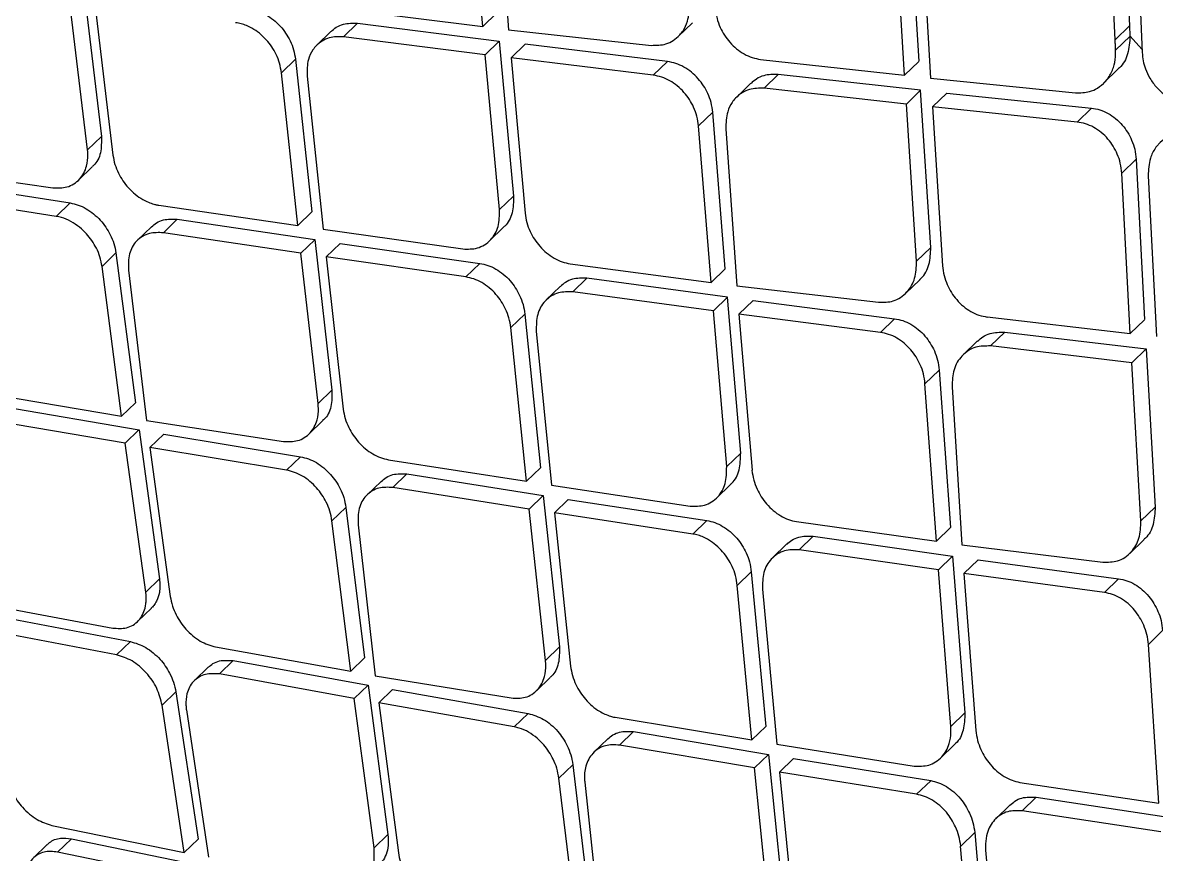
# Model space of a CAD drawing. Extents: x 400 to 501, y 484 to 634.
# Drawn here: x 490.131 to 491.311, y 583.627 to 584.493 of the extents above; entities that cross this region are included whole.
import ezdxf

# ---------------------------------------------------------------- set-up
doc = ezdxf.new("R2010")
doc.units = 0
doc.header["$MEASUREMENT"] = 0
doc.layers.add('DIM', color=3, linetype='Continuous')
doc.layers.add('GEOMETRY', color=3, linetype='Continuous', lineweight=25)

# ---------------------------------------------------------------- blocks, each defined once
blk = doc.blocks.new('2026 GRANDEE')
at = {"layer": 'GEOMETRY', "ltscale": 16}
for p, q in [((40.1848, -12.3513), (40.1707, -12.1894)), ((40.1992, -12.1922), (40.2117, -12.3546)), ((40.8509, -12.1931), (40.8581, -12.3504)), ((40.8431, -12.365), (40.8358, -12.2077)), ((40.8637, -12.21), (40.8713, -12.3783)), ((40.6286, -12.2217), (40.6387, -12.3874)), ((40.6239, -12.4019), (40.6138, -12.2361)), ((40.6413, -12.2388), (40.6511, -12.4048)), ((39.7692, -12.3098), (39.7879, -12.4655)), ((39.7734, -12.4796), (39.7547, -12.3239)), ((39.7812, -12.3275), (39.7999, -12.485)), ((40.0371, -12.3328), (40.1848, -12.3513)), ((40.1848, -12.3513), (40.1995, -12.3371)), ((40.04, -12.3619), (40.0546, -12.3477)), ((40.0546, -12.3477), (40.2021, -12.3664)), ((40.2117, -12.3546), (40.3604, -12.3708)), ((40.3884, -12.3615), (40.4032, -12.3472)), ((40.8431, -12.365), (40.8581, -12.3505)), ((40.8581, -12.3504), (40.8586, -12.3609)), ((40.0268, -12.3563), (40.0122, -12.3705)), ((40.1874, -12.3806), (40.04, -12.3619)), ((40.1874, -12.3806), (40.2021, -12.3664)), ((40.2021, -12.3664), (40.2169, -12.5276)), ((40.8587, -12.3611), (40.8437, -12.3757)), ((40.8711, -12.3748), (40.8588, -12.3612)), ((40.2289, -12.3697), (40.2143, -12.3839)), ((40.3772, -12.3876), (40.2289, -12.3697)), ((39.9753, -12.3994), (39.9898, -12.3853)), ((39.9899, -12.3852), (40.0069, -12.5442)), ((40.2023, -12.5417), (40.1874, -12.3806)), ((40.3624, -12.4019), (40.2143, -12.3839)), ((40.2143, -12.3839), (40.2289, -12.5453)), ((40.3624, -12.4019), (40.3771, -12.3876)), ((40.4741, -12.3854), (40.6239, -12.4019)), ((40.6239, -12.4019), (40.6387, -12.3875)), ((39.9924, -12.5583), (39.9753, -12.3994)), ((40.0019, -12.4029), (40.0187, -12.5621)), ((40.4777, -12.4154), (40.4925, -12.401)), ((40.6406, -12.4175), (40.4925, -12.401)), ((40.8312, -12.4102), (40.8461, -12.3957)), ((40.464, -12.4103), (40.4492, -12.4246)), ((40.6511, -12.4048), (40.8019, -12.4202)), ((40.6258, -12.4319), (40.4777, -12.4154)), ((40.6406, -12.4175), (40.6258, -12.4319)), ((40.6512, -12.5811), (40.6406, -12.4175)), ((40.653, -12.4348), (40.6679, -12.4204)), ((40.6679, -12.4204), (40.8184, -12.4361)), ((40.6365, -12.5954), (40.6258, -12.4319)), ((40.653, -12.4348), (40.6635, -12.6002)), ((40.8035, -12.4506), (40.653, -12.4348)), ((40.8035, -12.4506), (40.8184, -12.4361)), ((40.4095, -12.4547), (40.4242, -12.4404)), ((40.4372, -12.6034), (40.4242, -12.4404)), ((40.4225, -12.6176), (40.4095, -12.4547)), ((40.4378, -12.4576), (40.4492, -12.6211)), ((39.7734, -12.4796), (39.7879, -12.4655)), ((39.764, -12.5112), (39.7784, -12.4972)), ((40.8501, -12.5038), (40.865, -12.4893)), ((40.865, -12.4893), (40.8738, -12.6563)), ((39.5933, -12.4983), (39.7374, -12.519)), ((40.8589, -12.6708), (40.8501, -12.5038)), ((40.8775, -12.5066), (40.8861, -12.6738)), ((39.6116, -12.5124), (39.7553, -12.5348)), ((39.7408, -12.5488), (39.5972, -12.5264)), ((40.2023, -12.5417), (40.2169, -12.5276)), ((39.7408, -12.5488), (39.7552, -12.5348)), ((39.8476, -12.5371), (39.9924, -12.5583)), ((39.9924, -12.5583), (40.0069, -12.5442)), ((39.8524, -12.5658), (39.8669, -12.5518)), ((39.8669, -12.5518), (40.0101, -12.573)), ((39.8399, -12.5596), (39.8254, -12.5736)), ((39.9956, -12.5871), (39.8524, -12.5658)), ((40.0187, -12.5621), (40.1642, -12.5827)), ((40.1918, -12.5743), (40.2064, -12.5602)), ((40.0101, -12.5731), (39.9956, -12.5871)), ((40.0101, -12.573), (40.0279, -12.7297)), ((40.0364, -12.5769), (40.0219, -12.591)), ((40.0364, -12.5769), (40.1817, -12.5977)), ((39.7886, -12.6009), (39.803, -12.5869)), ((39.803, -12.5869), (39.8233, -12.7428)), ((40.0134, -12.7437), (39.9956, -12.5871)), ((40.1671, -12.6118), (40.0219, -12.591)), ((40.0219, -12.591), (40.0396, -12.7493)), ((40.6365, -12.5954), (40.6512, -12.5811)), ((39.8089, -12.7568), (39.7886, -12.6009)), ((40.1671, -12.6118), (40.1817, -12.5977)), ((40.2759, -12.5981), (40.4225, -12.6176)), ((40.4225, -12.6176), (40.4372, -12.6034)), ((39.816, -12.6047), (39.8347, -12.7611)), ((40.2786, -12.6274), (40.2932, -12.6132)), ((40.4396, -12.6329), (40.2932, -12.6132)), ((40.6249, -12.6291), (40.6397, -12.6147)), ((40.2656, -12.6217), (40.2509, -12.6358)), ((40.4492, -12.6211), (40.5969, -12.6382)), ((40.4249, -12.6471), (40.2786, -12.6274)), ((40.4249, -12.6471), (40.4396, -12.6329)), ((40.4534, -12.7951), (40.4396, -12.6329)), ((40.4516, -12.6507), (40.4663, -12.6364)), ((40.4663, -12.6364), (40.6135, -12.6553)), ((40.2142, -12.6646), (40.2287, -12.6505)), ((40.2287, -12.6505), (40.2448, -12.8104)), ((40.4388, -12.8093), (40.4249, -12.6471)), ((40.4516, -12.6507), (40.4652, -12.8131)), ((40.5988, -12.6696), (40.4516, -12.6507)), ((40.5988, -12.6696), (40.6135, -12.6553)), ((40.71, -12.6535), (40.8589, -12.6708)), ((40.8589, -12.6708), (40.8738, -12.6564)), ((40.2303, -12.8245), (40.2141, -12.6646)), ((40.2405, -12.6684), (40.2564, -12.8285)), ((40.7134, -12.6837), (40.7282, -12.6694)), ((40.7282, -12.6694), (40.8755, -12.6866)), ((40.6997, -12.6786), (40.6849, -12.6929)), ((40.8606, -12.7011), (40.7134, -12.6837)), ((40.8606, -12.7011), (40.8754, -12.6867)), ((40.8755, -12.6866), (40.8848, -12.8514)), ((40.6452, -12.723), (40.66, -12.7087)), ((40.66, -12.7087), (40.6718, -12.8727)), ((40.87, -12.8658), (40.8606, -12.7011)), ((39.6669, -12.7328), (39.8089, -12.7568)), ((40.0134, -12.7437), (40.0279, -12.7297)), ((40.6571, -12.887), (40.6452, -12.723)), ((40.6734, -12.7261), (40.6836, -12.8907)), ((39.8089, -12.7568), (39.8233, -12.7428)), ((39.6853, -12.7468), (39.8271, -12.771)), ((39.8126, -12.785), (39.671, -12.7608)), ((39.8347, -12.7611), (39.9775, -12.7831)), ((40.0039, -12.7754), (40.0184, -12.7614)), ((39.8127, -12.785), (39.827, -12.7711)), ((39.8271, -12.771), (39.8484, -12.9259)), ((39.8529, -12.7754), (39.8384, -12.7894)), ((39.8529, -12.7754), (39.9952, -12.799)), ((39.834, -12.9399), (39.8126, -12.785)), ((39.9807, -12.813), (39.8384, -12.7894)), ((39.8384, -12.7894), (39.8595, -12.9445)), ((39.9807, -12.813), (39.9952, -12.799)), ((40.0867, -12.8021), (40.2303, -12.8245)), ((40.4388, -12.8093), (40.4534, -12.7951)), ((40.2303, -12.8245), (40.2448, -12.8104)), ((40.079, -12.8246), (40.0646, -12.8386)), ((40.0914, -12.831), (40.1059, -12.8169)), ((40.1059, -12.8169), (40.2478, -12.8394)), ((40.4282, -12.842), (40.4428, -12.8278)), ((40.2333, -12.8535), (40.0914, -12.831)), ((40.2478, -12.8394), (40.2333, -12.8535)), ((40.2478, -12.8394), (40.2647, -12.9969)), ((40.2564, -12.8285), (40.4007, -12.8503)), ((40.2594, -12.8575), (40.2739, -12.8434)), ((40.2739, -12.8434), (40.418, -12.8654)), ((40.87, -12.8658), (40.8848, -12.8514)), ((40.0279, -12.8657), (40.0424, -12.8517)), ((40.0424, -12.8517), (40.0618, -13.0084)), ((40.2502, -13.0109), (40.2333, -12.8535)), ((40.2594, -12.8575), (40.2762, -13.0168)), ((40.4034, -12.8795), (40.2594, -12.8575)), ((40.0474, -13.0223), (40.0279, -12.8657)), ((40.0551, -12.8698), (40.073, -13.0269)), ((40.4034, -12.8795), (40.418, -12.8654)), ((40.5116, -12.8665), (40.6571, -12.887)), ((40.6571, -12.887), (40.6718, -12.8727)), ((40.5141, -12.8959), (40.5287, -12.8817)), ((40.5287, -12.8817), (40.674, -12.9025)), ((40.8583, -12.8996), (40.8731, -12.8853)), ((40.5012, -12.89), (40.4865, -12.9042)), ((40.6593, -12.9167), (40.5141, -12.8959)), ((40.6836, -12.8907), (40.8304, -12.9087)), ((40.6593, -12.9167), (40.674, -12.9025)), ((40.674, -12.9025), (40.6867, -13.0657)), ((40.7005, -12.9062), (40.6858, -12.9204)), ((40.7005, -12.9062), (40.8468, -12.926)), ((40.4498, -12.9329), (40.4644, -12.9188)), ((40.4644, -12.9188), (40.4796, -13.0796)), ((40.6721, -13.0799), (40.6593, -12.9167)), ((40.832, -12.9403), (40.6858, -12.9204)), ((40.6858, -12.9204), (40.6982, -13.0839)), ((39.834, -12.9399), (39.8484, -12.9259)), ((40.465, -13.0938), (40.4498, -12.9329)), ((40.832, -12.9403), (40.8468, -12.926)), ((40.476, -12.9369), (40.4909, -13.098)), ((39.6598, -12.9512), (39.7996, -12.9773)), ((39.8255, -12.9705), (39.8399, -12.9566)), ((39.6785, -12.9649), (39.818, -12.9913)), ((39.8037, -13.0052), (39.6642, -12.9788)), ((40.8778, -12.9943), (40.8926, -12.9799)), ((39.8037, -13.0052), (39.818, -12.9913)), ((39.9068, -12.997), (40.0474, -13.0223)), ((40.2502, -13.0109), (40.2647, -12.9969)), ((40.8885, -13.1594), (40.8778, -12.9943)), ((39.9107, -13.0251), (39.9251, -13.0112)), ((39.9251, -13.0112), (40.0655, -13.0367)), ((40.0474, -13.0223), (40.0618, -13.0084)), ((39.8991, -13.018), (39.8847, -13.0319)), ((40.0511, -13.0507), (39.9107, -13.0251)), ((40.073, -13.0269), (40.2145, -13.0501)), ((40.0511, -13.0507), (40.0655, -13.0367)), ((40.0655, -13.0367), (40.0861, -13.1923)), ((40.2407, -13.0426), (40.2552, -13.0286)), ((39.851, -13.0577), (39.8654, -13.0438)), ((39.8654, -13.0438), (39.8885, -13.197)), ((40.0717, -13.2062), (40.0511, -13.0507)), ((40.0766, -13.0553), (40.091, -13.0413)), ((40.091, -13.0413), (40.232, -13.0662)), ((39.8741, -13.2109), (39.851, -13.0577)), ((39.8763, -13.0625), (39.8992, -13.2159)), ((40.0766, -13.0553), (40.097, -13.2111)), ((40.2176, -13.0802), (40.0766, -13.0553)), ((40.2176, -13.0802), (40.232, -13.0662)), ((40.3227, -13.0701), (40.465, -13.0938)), ((40.6867, -13.0657), (40.6721, -13.0799)), ((40.3272, -13.0992), (40.3417, -13.0851)), ((40.3417, -13.0851), (40.4824, -13.1088)), ((40.465, -13.0938), (40.4796, -13.0796)), ((40.3151, -13.0926), (40.3006, -13.1066)), ((40.4679, -13.1229), (40.3272, -13.0992)), ((40.4909, -13.098), (40.634, -13.1209)), ((40.6614, -13.1128), (40.676, -13.0986)), ((40.4679, -13.1229), (40.4824, -13.1088)), ((40.4824, -13.1088), (40.4984, -13.2671)), ((40.2786, -13.1195), (40.2641, -13.1335)), ((40.2786, -13.1195), (40.2973, -13.2769)), ((40.4839, -13.2812), (40.4679, -13.1229)), ((40.5083, -13.113), (40.4937, -13.1272)), ((40.5083, -13.113), (40.6512, -13.1361)), ((40.2829, -13.2909), (40.2641, -13.1335)), ((40.6365, -13.1503), (40.4937, -13.1272)), ((40.4937, -13.1272), (40.5097, -13.2872)), ((40.291, -13.1378), (40.3082, -13.2957)), ((40.6365, -13.1503), (40.6512, -13.1362)), ((40.744, -13.1379), (40.8885, -13.1594)), ((40.7464, -13.1675), (40.761, -13.1533)), ((40.761, -13.1533), (40.9053, -13.1751)), ((40.7336, -13.1615), (40.7189, -13.1757)), ((40.8906, -13.1894), (40.7464, -13.1675)), ((39.7364, -13.1828), (39.8741, -13.2109)), ((40.0717, -13.2062), (40.0861, -13.1923)), ((40.6824, -13.2043), (40.697, -13.1901)), ((40.697, -13.1901), (40.7112, -13.3519)), ((39.7314, -13.2027), (39.7172, -13.2164)), ((39.7423, -13.2105), (39.7566, -13.1966)), ((39.7566, -13.1966), (39.8928, -13.2247)), ((39.8741, -13.2109), (39.8885, -13.197)), ((40.6966, -13.3661), (40.6823, -13.2043)), ((39.8785, -13.2386), (39.7423, -13.2105)), ((40.7083, -13.2085), (40.7223, -13.3705))]:
    blk.add_line(p, q, dxfattribs=at)
for points, knots in [([(36.9464, -4.2423), (37.2144, -4.3889), (37.7476, -4.6804), (38.3461, -5.0481), (38.7578, -5.3149), (38.9927, -5.4716), (39.2291, -5.6336), (39.4813, -5.8116), (39.9332, -6.1406), (40.5669, -6.6341), (41.3463, -7.3052), (42.0186, -7.9447), (42.5944, -8.5411), (43.0838, -9.0854), (43.4716, -9.5484), (43.7677, -9.9209), (43.9793, -10.1965), (44.184, -10.4721), (44.3714, -10.733), (44.6491, -11.1316), (45.0105, -11.6808), (45.4523, -12.4067), (45.7251, -12.9062), (45.8621, -13.1572)], [0, 0, 0, 0, 0.071591, 0.14241, 0.164528, 0.186584, 0.208583, 0.231692, 0.258921, 0.339583, 0.419837, 0.499879, 0.556947, 0.614093, 0.671388, 0.698471, 0.72561, 0.752813, 0.778921, 0.800899, 0.866647, 0.932983, 1, 1, 1, 1]), ([(37.5019, -8.2577), (37.7185, -8.3868), (38.1518, -8.6451), (38.77, -9.083), (39.3614, -9.5565), (39.9198, -10.0692), (40.4416, -10.6192), (40.9252, -11.2031), (41.3743, -11.8145), (41.6411, -12.2439), (41.7745, -12.4585)], [0, 0, 0, 0, 0.125001, 0.250001, 0.375003, 0.499997, 0.624991, 0.749994, 0.874996, 1, 1, 1, 1]), ([(33.1112, -8.6122), (33.301, -8.8166), (33.6802, -9.2249), (34.2607, -9.8374), (34.8462, -10.4484), (35.4368, -11.0578), (36.0312, -11.6653), (36.6288, -12.2707), (37.2294, -12.8738), (37.8326, -13.4744), (38.4383, -14.0724), (39.0461, -14.6672), (39.6559, -15.2581), (40.2672, -15.8439), (40.8801, -16.4248), (41.2887, -16.8043), (41.4933, -16.9943)], [0, 0, 0, 0, 0.071643, 0.14309, 0.214489, 0.285889, 0.357236, 0.428542, 0.499851, 0.571188, 0.642541, 0.713932, 0.785365, 0.856798, 0.928296, 1, 1, 1, 1]), ([(33.9473, -9.1847), (34.1002, -9.3342), (34.4079, -9.635), (34.8583, -10.0743), (35.2854, -10.4909), (35.6745, -10.8705), (36.0618, -11.2485), (36.4558, -11.6334), (36.8653, -12.0343), (37.205, -12.3676), (37.478, -12.6357), (37.687, -12.841), (37.8968, -13.0474), (38.1182, -13.2654), (38.3623, -13.5059), (38.6355, -13.7754), (38.9498, -14.0858), (39.3071, -14.439), (39.7095, -14.837), (40.1476, -15.2705), (40.6071, -15.7254), (40.921, -16.0353), (41.0767, -16.1891)], [0, 0, 0, 0, 0.064169, 0.129138, 0.188802, 0.243183, 0.292269, 0.351201, 0.408497, 0.464259, 0.494029, 0.523343, 0.552198, 0.58236, 0.616633, 0.655052, 0.697622, 0.749248, 0.805908, 0.86759, 0.934316, 1, 1, 1, 1]), ([(39.7927, -17.8288), (39.5267, -17.5294), (38.9972, -16.9336), (38.1493, -16.0898), (37.2847, -15.2735), (36.3973, -14.4849), (35.4987, -13.7223), (34.5911, -12.9819), (33.6654, -12.2723), (32.7101, -11.589), (32.0461, -11.1694), (31.7122, -10.9583)], [0, 0, 0, 0, 0.113392, 0.225638, 0.337341, 0.448782, 0.560233, 0.669481, 0.778832, 0.888788, 1, 1, 1, 1]), ([(40.3604, -12.3708), (40.3656, -12.3707), (40.3738, -12.3707), (40.3835, -12.3659), (40.3893, -12.361), (40.3945, -12.3543), (40.3994, -12.3442), (40.3997, -12.3341), (40.3998, -12.328)], [0, 0, 0, 0, 0.228659, 0.359393, 0.500904, 0.588008, 0.750947, 1, 1, 1, 1]), ([(39.9422, -12.3331), (39.945, -12.3336), (39.9507, -12.3347), (39.9592, -12.3386), (39.9671, -12.344), (39.9763, -12.3526), (39.9835, -12.3635), (39.9883, -12.3755), (39.9893, -12.3819), (39.9899, -12.3852)], [0, 0, 0, 0, 0.127091, 0.252741, 0.377195, 0.500825, 0.734146, 0.86307, 1, 1, 1, 1]), ([(40.4271, -12.3326), (40.4275, -12.336), (40.4283, -12.3425), (40.4327, -12.3547), (40.4398, -12.3658), (40.449, -12.3746), (40.4569, -12.38), (40.4655, -12.3839), (40.4712, -12.3849), (40.4741, -12.3854)], [0, 0, 0, 0, 0.135842, 0.264231, 0.498388, 0.623062, 0.747963, 0.873481, 1, 1, 1, 1]), ([(39.9753, -12.3994), (39.9748, -12.3961), (39.9737, -12.3896), (39.969, -12.3776), (39.9617, -12.3667), (39.9525, -12.358), (39.9436, -12.3522), (39.9353, -12.3483), (39.9295, -12.3475), (39.9276, -12.3472)], [0, 0, 0, 0, 0.136956, 0.265922, 0.499364, 0.624604, 0.749369, 0.915057, 1, 1, 1, 1]), ([(40.0269, -12.3565), (40.0286, -12.3549), (40.0324, -12.3515), (40.0415, -12.3476), (40.0495, -12.3477), (40.0546, -12.3477)], [0, 0, 0, 0, 0.242846, 0.521282, 1, 1, 1, 1]), ([(40.04, -12.3619), (40.0349, -12.3618), (40.0268, -12.3617), (40.0173, -12.3661), (40.0125, -12.37), (40.0095, -12.3734), (40.0064, -12.3776), (40.0019, -12.3868), (40.0019, -12.3969), (40.0019, -12.4029)], [0, 0, 0, 0, 0.2274908, 0.3585277, 0.5008837, 0.5281485, 0.578978, 0.7509, 1, 1, 1, 1]), ([(40.8437, -12.3757), (40.8436, -12.3737), (40.8434, -12.3701), (40.8432, -12.3665), (40.8431, -12.365)], [0, 0, 0, 0, 0.5599997, 1, 1, 1, 1]), ([(40.8587, -12.3612), (40.8582, -12.3674), (40.8573, -12.38), (40.8514, -12.3912), (40.8465, -12.3951), (40.846, -12.3956)], [0, 0, 0, 0, 0.471013, 0.941414, 1, 1, 1, 1]), ([(40.8019, -12.4202), (40.8069, -12.4202), (40.8151, -12.4201), (40.8254, -12.4153), (40.8309, -12.4108), (40.8344, -12.4068), (40.8378, -12.4023), (40.8416, -12.3944), (40.8438, -12.3844), (40.8437, -12.378), (40.8437, -12.3757)], [0, 0, 0, 0, 0.213306, 0.347766, 0.500723, 0.531614, 0.583585, 0.750396, 0.906493, 1, 1, 1, 1]), ([(40.8713, -12.3783), (40.8719, -12.3841), (40.873, -12.3934), (40.8776, -12.4018), (40.8793, -12.405)], [0, 0, 0, 0, 0.623236, 1, 1, 1, 1]), ([(40.4242, -12.4404), (40.4238, -12.437), (40.4229, -12.4305), (40.4184, -12.4183), (40.4114, -12.4073), (40.4023, -12.3985), (40.3944, -12.3931), (40.3858, -12.3892), (40.3801, -12.3882), (40.3772, -12.3876)], [0, 0, 0, 0, 0.137196, 0.266066, 0.498501, 0.622479, 0.747045, 0.872768, 1, 1, 1, 1]), ([(40.4095, -12.4547), (40.409, -12.4513), (40.4082, -12.4448), (40.4037, -12.4326), (40.3966, -12.4215), (40.3875, -12.4128), (40.3796, -12.4074), (40.3711, -12.4035), (40.3653, -12.4024), (40.3624, -12.4019)], [0, 0, 0, 0, 0.137314, 0.266335, 0.499172, 0.622495, 0.747096, 0.872814, 1, 1, 1, 1]), ([(40.4925, -12.401), (40.4873, -12.4011), (40.4791, -12.4011), (40.4698, -12.4053), (40.4659, -12.4088), (40.4641, -12.4105)], [0, 0, 0, 0, 0.48083, 0.757626, 1, 1, 1, 1]), ([(40.8793, -12.405), (40.8816, -12.4084), (40.886, -12.4152), (40.8921, -12.4201), (40.8952, -12.4226)], [0, 0, 0, 0, 0.501658, 1, 1, 1, 1]), ([(40.4777, -12.4154), (40.4725, -12.4154), (40.4643, -12.4154), (40.4545, -12.42), (40.4486, -12.4248), (40.4434, -12.4314), (40.4384, -12.4414), (40.438, -12.4515), (40.4378, -12.4576)], [0, 0, 0, 0, 0.227603, 0.35863, 0.500978, 0.58554, 0.751, 1, 1, 1, 1]), ([(40.8184, -12.4361), (40.8214, -12.4366), (40.8273, -12.4375), (40.8359, -12.4414), (40.8438, -12.4468), (40.8529, -12.4556), (40.8597, -12.4668), (40.864, -12.4792), (40.8647, -12.4859), (40.865, -12.4893)], [0, 0, 0, 0, 0.127409, 0.253023, 0.377327, 0.500955, 0.733552, 0.862552, 1, 1, 1, 1]), ([(40.8501, -12.5038), (40.8497, -12.5004), (40.849, -12.4937), (40.8448, -12.4813), (40.8379, -12.4701), (40.8289, -12.4613), (40.8209, -12.4559), (40.8123, -12.452), (40.8065, -12.451), (40.8035, -12.4506)], [0, 0, 0, 0, 0.13743, 0.266447, 0.499166, 0.622217, 0.746713, 0.872479, 1, 1, 1, 1]), ([(40.9193, -12.462), (40.914, -12.4621), (40.9055, -12.4623), (40.8954, -12.4673), (40.8902, -12.4716), (40.8869, -12.4753), (40.8835, -12.4798), (40.8784, -12.4896), (40.8778, -12.5003), (40.8775, -12.5066)], [0, 0, 0, 0, 0.226588, 0.357947, 0.501234, 0.52755, 0.578055, 0.751211, 1, 1, 1, 1]), ([(39.7879, -12.4655), (39.7879, -12.4714), (39.788, -12.483), (39.7831, -12.4932), (39.7788, -12.4966), (39.7783, -12.497)], [0, 0, 0, 0, 0.470864, 0.941016, 1, 1, 1, 1]), ([(39.7374, -12.519), (39.7424, -12.5192), (39.7503, -12.5194), (39.7594, -12.5152), (39.7672, -12.5088), (39.7728, -12.4983), (39.774, -12.4875), (39.7737, -12.4817), (39.7735, -12.4801), (39.7734, -12.4796), (39.7734, -12.4796)], [0, 0, 0, 0, 0.23162, 0.361545, 0.500645, 0.749543, 0.931315, 0.979856, 0.997624, 1, 1, 1, 1]), ([(39.7999, -12.485), (39.8004, -12.4882), (39.8016, -12.4945), (39.8064, -12.5064), (39.8138, -12.5173), (39.823, -12.526), (39.832, -12.5321), (39.8398, -12.5355), (39.8453, -12.5369), (39.847, -12.537), (39.8476, -12.5371)], [0, 0, 0, 0, 0.135926, 0.264493, 0.49889, 0.625006, 0.749374, 0.92518, 0.975192, 1, 1, 1, 1]), ([(40.2169, -12.5276), (40.2168, -12.5336), (40.2165, -12.5455), (40.2112, -12.5561), (40.2068, -12.5597), (40.2063, -12.56)], [0, 0, 0, 0, 0.473037, 0.944934, 1, 1, 1, 1]), ([(39.7553, -12.5348), (39.7581, -12.5354), (39.7636, -12.5366), (39.7747, -12.5419), (39.7871, -12.5519), (39.7963, -12.5654), (39.8013, -12.5772), (39.8024, -12.5836), (39.803, -12.5869)], [0, 0, 0, 0, 0.126342, 0.251905, 0.500004, 0.731955, 0.861551, 1, 1, 1, 1]), ([(40.1642, -12.5827), (40.1694, -12.5829), (40.1775, -12.583), (40.1869, -12.5786), (40.1951, -12.5719), (40.2021, -12.5598), (40.2022, -12.5478), (40.2023, -12.5417)], [0, 0, 0, 0, 0.23163, 0.361797, 0.501342, 0.750501, 1, 1, 1, 1]), ([(39.7886, -12.6009), (39.788, -12.5976), (39.7868, -12.5912), (39.7818, -12.5794), (39.7745, -12.5686), (39.7649, -12.5596), (39.756, -12.5537), (39.7478, -12.55), (39.7426, -12.5491), (39.7408, -12.5488)], [0, 0, 0, 0, 0.138274, 0.267767, 0.499717, 0.62497, 0.769069, 0.920232, 1, 1, 1, 1]), ([(39.84, -12.5597), (39.8417, -12.5582), (39.8453, -12.555), (39.8541, -12.5514), (39.8619, -12.5516), (39.8669, -12.5518)], [0, 0, 0, 0, 0.244555, 0.519149, 1, 1, 1, 1]), ([(40.2289, -12.5453), (40.2294, -12.5486), (40.2303, -12.5551), (40.2349, -12.5672), (40.2421, -12.5782), (40.2512, -12.587), (40.2591, -12.5925), (40.2675, -12.5964), (40.2731, -12.5976), (40.2759, -12.5981)], [0, 0, 0, 0, 0.13656, 0.26527, 0.498649, 0.624108, 0.749296, 0.874498, 1, 1, 1, 1]), ([(39.8524, -12.5658), (39.8474, -12.5657), (39.8395, -12.5654), (39.8304, -12.5694), (39.8225, -12.5757), (39.8158, -12.5873), (39.8159, -12.5989), (39.816, -12.6047)], [0, 0, 0, 0, 0.230231, 0.360701, 0.501171, 0.750446, 1, 1, 1, 1]), ([(40.6395, -12.6146), (40.6401, -12.6141), (40.6448, -12.6103), (40.6505, -12.5993), (40.651, -12.5871), (40.6513, -12.5811)], [0, 0, 0, 0, 0.064754, 0.532273, 1, 1, 1, 1]), ([(40.1817, -12.5977), (40.1845, -12.5983), (40.1901, -12.5994), (40.1985, -12.6034), (40.2064, -12.6088), (40.2154, -12.6175), (40.2225, -12.6285), (40.2272, -12.6406), (40.2282, -12.6471), (40.2287, -12.6505)], [0, 0, 0, 0, 0.126147, 0.251464, 0.37621, 0.500621, 0.732003, 0.861492, 1, 1, 1, 1]), ([(40.5969, -12.6382), (40.6022, -12.6382), (40.6104, -12.6382), (40.62, -12.6334), (40.6284, -12.6263), (40.6358, -12.6138), (40.6362, -12.6015), (40.6365, -12.5954)], [0, 0, 0, 0, 0.230498, 0.360934, 0.501358, 0.750569, 1, 1, 1, 1]), ([(40.6635, -12.6002), (40.6639, -12.6036), (40.6647, -12.6102), (40.6691, -12.6225), (40.676, -12.6337), (40.685, -12.6426), (40.6929, -12.648), (40.7014, -12.652), (40.7071, -12.653), (40.71, -12.6536)], [0, 0, 0, 0, 0.136882, 0.265631, 0.498447, 0.623854, 0.748975, 0.874221, 1, 1, 1, 1]), ([(40.2142, -12.6646), (40.2136, -12.6612), (40.2126, -12.6547), (40.2079, -12.6427), (40.2008, -12.6317), (40.1918, -12.623), (40.1839, -12.6175), (40.1756, -12.6136), (40.1699, -12.6124), (40.1671, -12.6118)], [0, 0, 0, 0, 0.13851, 0.268005, 0.499404, 0.623447, 0.7483, 0.873732, 1, 1, 1, 1]), ([(40.2932, -12.6132), (40.2881, -12.6131), (40.28, -12.613), (40.271, -12.6169), (40.2674, -12.6203), (40.2657, -12.6218)], [0, 0, 0, 0, 0.487862, 0.764817, 1, 1, 1, 1]), ([(40.2786, -12.6274), (40.2735, -12.6273), (40.2654, -12.6271), (40.2559, -12.6315), (40.2477, -12.6382), (40.2407, -12.6504), (40.2406, -12.6624), (40.2405, -12.6684)], [0, 0, 0, 0, 0.230024, 0.360604, 0.501369, 0.750549, 1, 1, 1, 1]), ([(41.0678, -16.1637), (41.0674, -16.1632), (41.0641, -16.1599), (41.053, -16.1488), (41.0136, -16.1092), (40.8667, -15.9614), (40.2958, -15.3855), (39.1702, -14.2436), (38.1422, -13.2265), (37.5502, -12.6408)], [0, 0, 0, 0, 0.000353, 0.002828, 0.009436, 0.033986, 0.128384, 0.498019, 1, 1, 1, 1]), ([(40.6135, -12.6553), (40.6164, -12.6558), (40.6221, -12.6569), (40.6306, -12.6609), (40.6384, -12.6663), (40.6474, -12.6752), (40.6543, -12.6863), (40.6587, -12.6986), (40.6596, -12.7052), (40.66, -12.7087)], [0, 0, 0, 0, 0.126275, 0.251524, 0.37612, 0.50054, 0.731894, 0.861395, 1, 1, 1, 1]), ([(40.6452, -12.723), (40.6448, -12.7195), (40.644, -12.7129), (40.6396, -12.7006), (40.6326, -12.6895), (40.6237, -12.6807), (40.6158, -12.6752), (40.6074, -12.6712), (40.6016, -12.6701), (40.5988, -12.6696)], [0, 0, 0, 0, 0.138543, 0.268019, 0.499421, 0.623299, 0.74811, 0.873553, 1, 1, 1, 1]), ([(40.6998, -12.6787), (40.7016, -12.6771), (40.7055, -12.6736), (40.7148, -12.6694), (40.723, -12.6694), (40.7282, -12.6694)], [0, 0, 0, 0, 0.241227, 0.517572, 1, 1, 1, 1]), ([(40.7134, -12.6837), (40.7081, -12.6837), (40.6999, -12.6837), (40.6902, -12.6883), (40.6817, -12.6953), (40.6742, -12.7078), (40.6736, -12.72), (40.6734, -12.7261)], [0, 0, 0, 0, 0.229491, 0.360205, 0.501424, 0.750631, 1, 1, 1, 1]), ([(40.0279, -12.7297), (40.0279, -12.7355), (40.0279, -12.7472), (40.0229, -12.7575), (40.0187, -12.7609), (40.0182, -12.7612)], [0, 0, 0, 0, 0.472741, 0.94421, 1, 1, 1, 1]), ([(39.9775, -12.7831), (39.9826, -12.7832), (39.9904, -12.7835), (39.9994, -12.7793), (40.0071, -12.7729), (40.0127, -12.7624), (40.014, -12.7516), (40.0136, -12.7458), (40.0135, -12.7442), (40.0134, -12.7438), (40.0134, -12.7437)], [0, 0, 0, 0, 0.234063, 0.363375, 0.500649, 0.749566, 0.933318, 0.98136, 0.998096, 1, 1, 1, 1]), ([(40.0396, -12.7493), (40.0402, -12.7526), (40.0413, -12.7591), (40.0461, -12.771), (40.0533, -12.782), (40.0624, -12.7907), (40.0702, -12.7962), (40.0785, -12.8002), (40.084, -12.8015), (40.0867, -12.8021)], [0, 0, 0, 0, 0.13763, 0.266776, 0.498937, 0.625308, 0.750813, 0.875645, 1, 1, 1, 1]), ([(39.9952, -12.799), (39.998, -12.7996), (40.0035, -12.8009), (40.0117, -12.8049), (40.0195, -12.8104), (40.0285, -12.8191), (40.0357, -12.8299), (40.0406, -12.8418), (40.0418, -12.8483), (40.0424, -12.8517)], [0, 0, 0, 0, 0.125032, 0.249946, 0.374919, 0.50007, 0.72923, 0.859501, 1, 1, 1, 1]), ([(40.4427, -12.8277), (40.4432, -12.8273), (40.4476, -12.8237), (40.4529, -12.8131), (40.4532, -12.8011), (40.4534, -12.7951)], [0, 0, 0, 0, 0.057795, 0.528035, 1, 1, 1, 1]), ([(40.0279, -12.8657), (40.0273, -12.8623), (40.0262, -12.8558), (40.0212, -12.8439), (40.014, -12.8331), (40.005, -12.8244), (39.9973, -12.8189), (39.989, -12.8149), (39.9835, -12.8136), (39.9807, -12.813)], [0, 0, 0, 0, 0.14044, 0.270629, 0.499548, 0.624447, 0.749598, 0.874725, 1, 1, 1, 1]), ([(40.4007, -12.8503), (40.4059, -12.8504), (40.414, -12.8506), (40.4234, -12.8462), (40.4315, -12.8395), (40.4385, -12.8274), (40.4387, -12.8153), (40.4388, -12.8093)], [0, 0, 0, 0, 0.233461, 0.363141, 0.501283, 0.750357, 1, 1, 1, 1]), ([(40.4651, -12.8131), (40.4656, -12.8164), (40.4665, -12.823), (40.4711, -12.8352), (40.4781, -12.8463), (40.4871, -12.8552), (40.4949, -12.8607), (40.5032, -12.8647), (40.5088, -12.8659), (40.5116, -12.8665)], [0, 0, 0, 0, 0.137934, 0.267121, 0.498745, 0.625067, 0.750519, 0.875396, 1, 1, 1, 1]), ([(40.0791, -12.8247), (40.0808, -12.8232), (40.0843, -12.8201), (40.0931, -12.8164), (40.1009, -12.8167), (40.1059, -12.8169)], [0, 0, 0, 0, 0.239801, 0.513105, 1, 1, 1, 1]), ([(40.0914, -12.831), (40.0863, -12.8308), (40.0785, -12.8304), (40.0694, -12.8344), (40.0616, -12.8407), (40.0549, -12.8523), (40.055, -12.8639), (40.0551, -12.8698)], [0, 0, 0, 0, 0.232774, 0.362593, 0.501139, 0.750349, 1, 1, 1, 1]), ([(40.8849, -12.8514), (40.8845, -12.8576), (40.8838, -12.8698), (40.8782, -12.8809), (40.8735, -12.8846), (40.873, -12.8851)], [0, 0, 0, 0, 0.469099, 0.936122, 1, 1, 1, 1]), ([(40.418, -12.8654), (40.4208, -12.866), (40.4264, -12.8671), (40.4347, -12.8712), (40.4424, -12.8767), (40.4514, -12.8855), (40.4584, -12.8966), (40.463, -12.9087), (40.4639, -12.9153), (40.4644, -12.9188)], [0, 0, 0, 0, 0.125188, 0.250134, 0.375107, 0.500305, 0.729629, 0.859753, 1, 1, 1, 1]), ([(40.8304, -12.9087), (40.8357, -12.9087), (40.8439, -12.9087), (40.8535, -12.9039), (40.8618, -12.8968), (40.8693, -12.8843), (40.8698, -12.872), (40.87, -12.8658)], [0, 0, 0, 0, 0.231819, 0.361881, 0.501268, 0.750408, 1, 1, 1, 1]), ([(40.4498, -12.9329), (40.4493, -12.9295), (40.4484, -12.9229), (40.4438, -12.9107), (40.4367, -12.8997), (40.4278, -12.8909), (40.4192, -12.8848), (40.411, -12.8808), (40.4053, -12.8798), (40.4034, -12.8795)], [0, 0, 0, 0, 0.140198, 0.270315, 0.499739, 0.625213, 0.749342, 0.915727, 1, 1, 1, 1]), ([(40.5013, -12.8902), (40.503, -12.8887), (40.5066, -12.8854), (40.5156, -12.8814), (40.5236, -12.8816), (40.5287, -12.8817)], [0, 0, 0, 0, 0.233397, 0.509775, 1, 1, 1, 1]), ([(40.5141, -12.8959), (40.5089, -12.8958), (40.5008, -12.8956), (40.4914, -12.9), (40.4833, -12.9067), (40.4762, -12.9188), (40.4761, -12.9309), (40.476, -12.9369)], [0, 0, 0, 0, 0.231934, 0.362004, 0.5013, 0.750413, 1, 1, 1, 1]), ([(39.8484, -12.9259), (39.8487, -12.9308), (39.8492, -12.9393), (39.846, -12.9483), (39.8431, -12.953), (39.8414, -12.955), (39.8406, -12.9559), (39.8402, -12.9562), (39.8398, -12.9565)], [0, 0, 0, 0, 0.402871, 0.69625, 0.879544, 0.944544, 0.952386, 1, 1, 1, 1]), ([(40.8468, -12.9259), (40.8496, -12.9265), (40.8553, -12.9276), (40.8637, -12.9316), (40.8715, -12.9372), (40.8803, -12.9461), (40.8871, -12.9574), (40.8914, -12.9697), (40.8922, -12.9764), (40.8926, -12.9799)], [0, 0, 0, 0, 0.125538, 0.250498, 0.375277, 0.500386, 0.73017, 0.860123, 1, 1, 1, 1]), ([(39.7996, -12.9773), (39.8046, -12.9777), (39.8124, -12.9782), (39.8211, -12.9744), (39.8285, -12.9684), (39.8322, -12.9612), (39.8336, -12.9553), (39.8341, -12.9527), (39.8346, -12.9483), (39.8345, -12.9438), (39.8342, -12.9409), (39.8341, -12.9401), (39.834, -12.9399), (39.834, -12.9399), (39.834, -12.9399)], [0, 0, 0, 0, 0.237345, 0.365679, 0.500188, 0.748974, 0.764455, 0.790559, 0.874583, 0.967216, 0.991098, 0.997421, 0.999706, 1, 1, 1, 1]), ([(39.8595, -12.9445), (39.8602, -12.9478), (39.8614, -12.9541), (39.8665, -12.9659), (39.8738, -12.9768), (39.8829, -12.9855), (39.8932, -12.993), (39.9014, -12.9954), (39.9068, -12.997)], [0, 0, 0, 0, 0.139704, 0.269705, 0.499793, 0.62758, 0.753665, 1, 1, 1, 1]), ([(40.8778, -12.9943), (40.8774, -12.9908), (40.8766, -12.9841), (40.8723, -12.9717), (40.8655, -12.9605), (40.8567, -12.9516), (40.8489, -12.946), (40.8405, -12.942), (40.8348, -12.9408), (40.832, -12.9403)], [0, 0, 0, 0, 0.139825, 0.269771, 0.499654, 0.624034, 0.749059, 0.874249, 1, 1, 1, 1]), ([(39.818, -12.9913), (39.8234, -12.9929), (39.8316, -12.9954), (39.8419, -13.0029), (39.8509, -13.0115), (39.8582, -13.0221), (39.8633, -13.0339), (39.8647, -13.0404), (39.8654, -13.0438)], [0, 0, 0, 0, 0.247316, 0.373077, 0.49979, 0.723995, 0.855622, 1, 1, 1, 1]), ([(40.2647, -12.9969), (40.2647, -13.0027), (40.2647, -13.0145), (40.2597, -13.0247), (40.2555, -13.0281), (40.255, -13.0285)], [0, 0, 0, 0, 0.472082, 0.942251, 1, 1, 1, 1]), ([(39.851, -13.0577), (39.8496, -13.0518), (39.8466, -13.0399), (39.8351, -13.0232), (39.82, -13.0103), (39.8091, -13.0069), (39.8037, -13.0052)], [0, 0, 0, 0, 0.250055, 0.49997, 0.751529, 1, 1, 1, 1]), ([(39.8992, -13.0181), (39.9007, -13.0168), (39.9041, -13.0138), (39.9125, -13.0104), (39.9202, -13.0109), (39.9251, -13.0112)], [0, 0, 0, 0, 0.232844, 0.50618, 1, 1, 1, 1]), ([(40.2145, -13.0501), (40.2195, -13.0503), (40.2274, -13.0507), (40.2363, -13.0465), (40.2439, -13.0402), (40.2495, -13.0296), (40.2508, -13.0187), (40.2504, -13.0129), (40.2503, -13.0114), (40.2503, -13.0111), (40.2503, -13.011), (40.2503, -13.0109), (40.2503, -13.0109), (40.2503, -13.0109)], [0, 0, 0, 0, 0.236144, 0.364918, 0.500616, 0.749562, 0.936411, 0.983685, 0.995713, 0.998824, 0.999654, 0.999959, 1, 1, 1, 1]), ([(40.2762, -13.0168), (40.2768, -13.0201), (40.2779, -13.0266), (40.2826, -13.0387), (40.2897, -13.0497), (40.2986, -13.0585), (40.3074, -13.0649), (40.3154, -13.0684), (40.3207, -13.07), (40.3225, -13.0701), (40.3227, -13.0701)], [0, 0, 0, 0, 0.139568, 0.269362, 0.49894, 0.62573, 0.749314, 0.925684, 0.990889, 1, 1, 1, 1]), ([(39.9107, -13.0251), (39.9057, -13.0248), (39.898, -13.0243), (39.8892, -13.0281), (39.8817, -13.0341), (39.8765, -13.0441), (39.8756, -13.0549), (39.8761, -13.0607), (39.8763, -13.0624), (39.8763, -13.0625)], [0, 0, 0, 0, 0.235338, 0.364273, 0.500454, 0.749487, 0.929885, 0.992857, 1, 1, 1, 1]), ([(40.232, -13.0662), (40.2375, -13.0678), (40.2458, -13.0702), (40.256, -13.0778), (40.2649, -13.0865), (40.272, -13.0974), (40.2769, -13.1094), (40.278, -13.116), (40.2786, -13.1195)], [0, 0, 0, 0, 0.247374, 0.372772, 0.498999, 0.725327, 0.856709, 1, 1, 1, 1]), ([(40.6867, -13.0657), (40.6865, -13.0718), (40.6861, -13.0839), (40.6808, -13.0945), (40.6764, -13.098), (40.6759, -13.0984)], [0, 0, 0, 0, 0.473708, 0.944907, 1, 1, 1, 1]), ([(40.2641, -13.1335), (40.2635, -13.1301), (40.2624, -13.1235), (40.2575, -13.1115), (40.2504, -13.1006), (40.2413, -13.0915), (40.2325, -13.0854), (40.2245, -13.0815), (40.2193, -13.0805), (40.2176, -13.0802)], [0, 0, 0, 0, 0.143006, 0.274097, 0.499816, 0.625476, 0.769244, 0.921199, 1, 1, 1, 1]), ([(40.3151, -13.0927), (40.3168, -13.0912), (40.3203, -13.0881), (40.329, -13.0845), (40.3367, -13.0849), (40.3417, -13.0851)], [0, 0, 0, 0, 0.241686, 0.510916, 1, 1, 1, 1]), ([(40.634, -13.1209), (40.6392, -13.1211), (40.6473, -13.1213), (40.6566, -13.1169), (40.6647, -13.1102), (40.6705, -13.0997), (40.6724, -13.0882), (40.6722, -13.0821), (40.6721, -13.0799)], [0, 0, 0, 0, 0.234744, 0.363864, 0.500669, 0.749436, 0.912038, 1, 1, 1, 1]), ([(40.6982, -13.0839), (40.6987, -13.0873), (40.6996, -13.094), (40.704, -13.1062), (40.7109, -13.1174), (40.7198, -13.1264), (40.7275, -13.132), (40.7358, -13.1361), (40.7413, -13.1373), (40.744, -13.1379)], [0, 0, 0, 0, 0.139395, 0.269086, 0.498819, 0.625988, 0.751701, 0.876266, 1, 1, 1, 1]), ([(40.3272, -13.0992), (40.3222, -13.0989), (40.3143, -13.0985), (40.3053, -13.1025), (40.2975, -13.1088), (40.2915, -13.1199), (40.2904, -13.1312), (40.291, -13.1372), (40.291, -13.1378)], [0, 0, 0, 0, 0.234836, 0.364027, 0.500857, 0.749898, 0.972469, 1, 1, 1, 1]), ([(39.6889, -13.1304), (39.6897, -13.1338), (39.6911, -13.1402), (39.6964, -13.1518), (39.7039, -13.1624), (39.7129, -13.171), (39.7232, -13.1785), (39.7312, -13.1811), (39.7364, -13.1828)], [0, 0, 0, 0, 0.144189, 0.275731, 0.500017, 0.629957, 0.756752, 1, 1, 1, 1]), ([(40.6512, -13.1361), (40.6539, -13.1367), (40.6594, -13.138), (40.6676, -13.1421), (40.6753, -13.1477), (40.6841, -13.1566), (40.691, -13.1677), (40.6955, -13.1799), (40.6965, -13.1866), (40.697, -13.1901)], [0, 0, 0, 0, 0.124236, 0.248777, 0.373907, 0.499968, 0.727065, 0.857874, 1, 1, 1, 1]), ([(40.6824, -13.2043), (40.6819, -13.2008), (40.6809, -13.1941), (40.6764, -13.1819), (40.6695, -13.1708), (40.6607, -13.1619), (40.653, -13.1563), (40.6448, -13.1522), (40.6393, -13.1509), (40.6365, -13.1503)], [0, 0, 0, 0, 0.142081, 0.272851, 0.499876, 0.625279, 0.750676, 0.875488, 1, 1, 1, 1]), ([(40.7337, -13.1617), (40.7354, -13.1602), (40.739, -13.1569), (40.7479, -13.1529), (40.7559, -13.1532), (40.761, -13.1533)], [0, 0, 0, 0, 0.233479, 0.507429, 1, 1, 1, 1]), ([(40.7464, -13.1675), (40.7412, -13.1674), (40.7331, -13.1671), (40.7238, -13.1715), (40.7156, -13.1782), (40.7099, -13.1887), (40.708, -13.2001), (40.7082, -13.2062), (40.7083, -13.2085)], [0, 0, 0, 0, 0.23328, 0.362763, 0.500654, 0.749462, 0.907358, 1, 1, 1, 1]), ([(40.0861, -13.1923), (40.0864, -13.1961), (40.0869, -13.2036), (40.0846, -13.2129), (40.0814, -13.2192), (40.0785, -13.2218), (40.0776, -13.2226)], [0, 0, 0, 0, 0.313846, 0.605691, 0.875539, 1, 1, 1, 1]), ([(39.7316, -13.2029), (39.7323, -13.2021), (39.7358, -13.1984), (39.7444, -13.1953), (39.7528, -13.1962), (39.7566, -13.1966)], [0, 0, 0, 0, 0.131959, 0.611006, 1, 1, 1, 1]), ([(39.7423, -13.2105), (39.7374, -13.21), (39.7299, -13.2093), (39.7215, -13.2128), (39.7152, -13.2178), (39.7109, -13.2253), (39.7088, -13.2351), (39.7094, -13.2419), (39.7098, -13.2456)], [0, 0, 0, 0, 0.239149, 0.366928, 0.499874, 0.695508, 0.834244, 1, 1, 1, 1]), ([(40.0375, -13.2435), (40.0425, -13.2439), (40.0503, -13.2445), (40.0589, -13.2406), (40.065, -13.2357), (40.0689, -13.2295), (40.0723, -13.2198), (40.072, -13.212), (40.0717, -13.2062)], [0, 0, 0, 0, 0.239703, 0.367481, 0.500284, 0.664173, 0.750259, 1, 1, 1, 1]), ([(40.097, -13.2111), (40.0976, -13.2144), (40.0988, -13.2208), (40.1038, -13.2327), (40.111, -13.2436), (40.1206, -13.2531), (40.1294, -13.2592), (40.1373, -13.263), (40.142, -13.2639), (40.1437, -13.2642)], [0, 0, 0, 0, 0.140962, 0.268692, 0.501235, 0.625931, 0.787416, 0.924719, 1, 1, 1, 1])]:
    blk.add_open_spline(points, degree=3, knots=knots, dxfattribs=at)

msp = doc.modelspace()

# ---------------------------------------------------------------- block references
at = {"layer": 'DIM'}
msp.add_blockref('2026 GRANDEE', (450.4248, 596.8403), dxfattribs=at)

doc.saveas('drawing.dxf')
